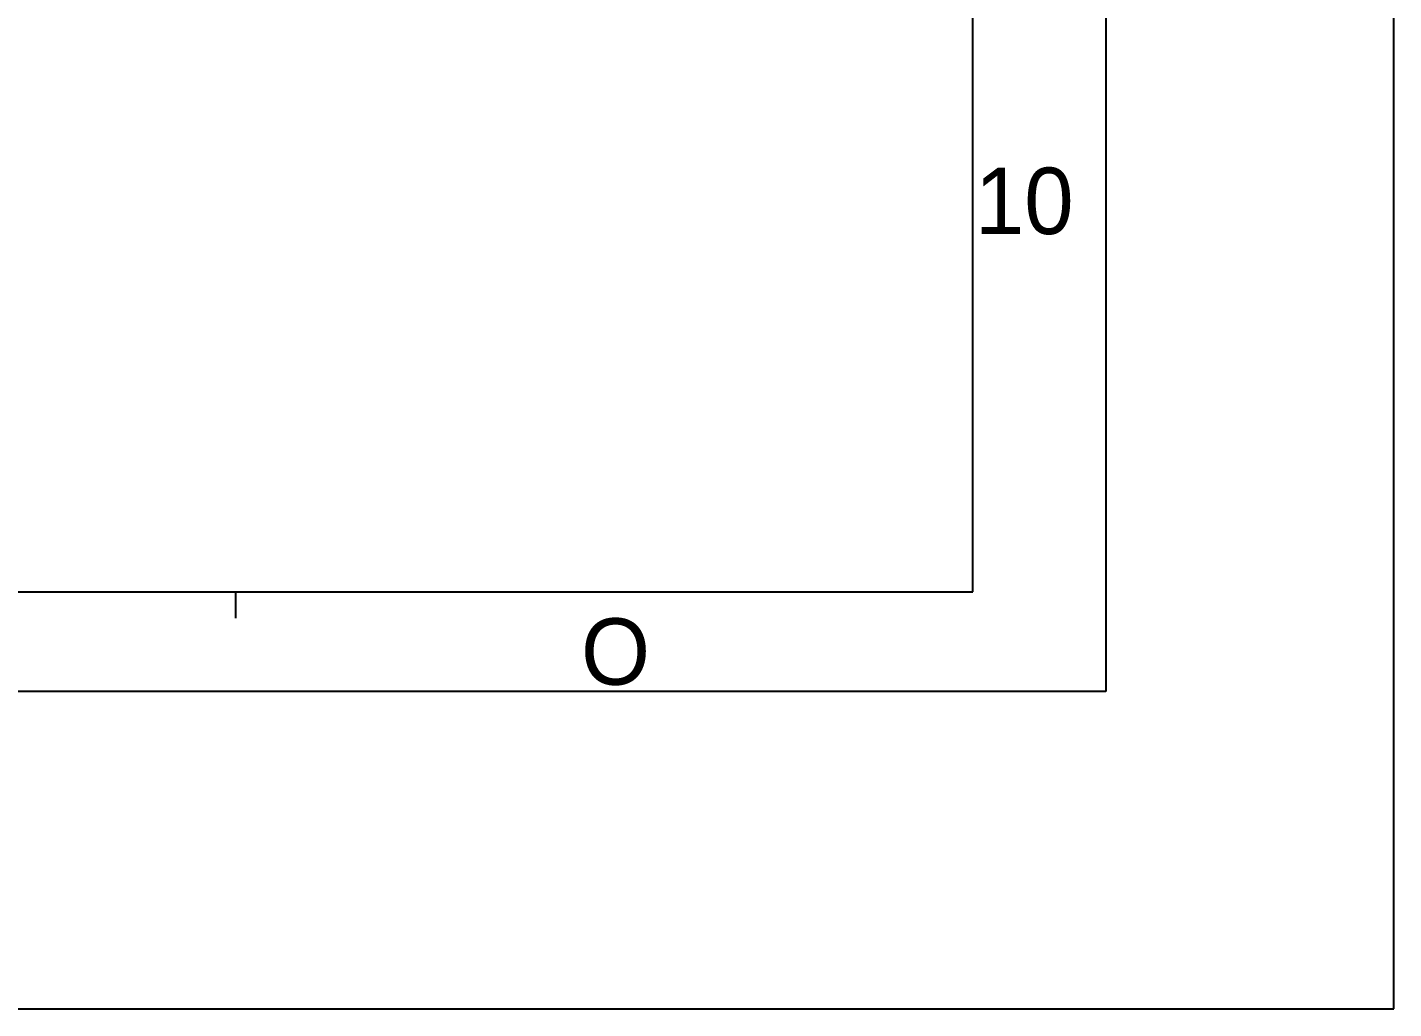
# Model space of a CAD drawing. Header units: millimetres. Extents: x 0 to 841, y 0 to 594.
# Drawn here: x 738.2 to 841, y 0 to 73.9 of the extents above; entities that cross this region are included whole.
import ezdxf

# ---------------------------------------------------------------- set-up
doc = ezdxf.new("R2010")
doc.units = ezdxf.units.MM
doc.header["$LTSCALE"] = 46.255
doc.layers.get('0').update_dxf_attribs({"linetype": 'CONTINUOUS'})
doc.styles.add('TEXTSTYLE_2', font='txt')

msp = doc.modelspace()

# ---------------------------------------------------------------- linework, layer by layer
at = {"color": 7, "linetype": 'CONTINUOUS'}
for p, q in [((841, 0), (841, 594)), ((819.34, 574.88), (819.34, 23.88)), ((809.34, 31.38), (809.34, 566.88)), ((25.84, 31.38), (809.34, 31.38)), ((753.84, 31.38), (753.84, 29.38)), ((819.34, 23.88), (16.34, 23.88)), ((0, 0), (841, 0))]:
    msp.add_line(p, q, dxfattribs=at)

# ---------------------------------------------------------------- texts
at = {"color": 7, "linetype": 'CONTINUOUS', "char_height": 5, "attachment_point": 1, "line_spacing_factor": 0.9, "style": 'TEXTSTYLE_2'}
for s, insert, width in [('10', (809.48, 63.3), 10), ('O', (779.84, 29.38), 5)]:
    msp.add_mtext(s, dxfattribs=dict(at, insert=insert, width=width))

doc.saveas('drawing.dxf')
